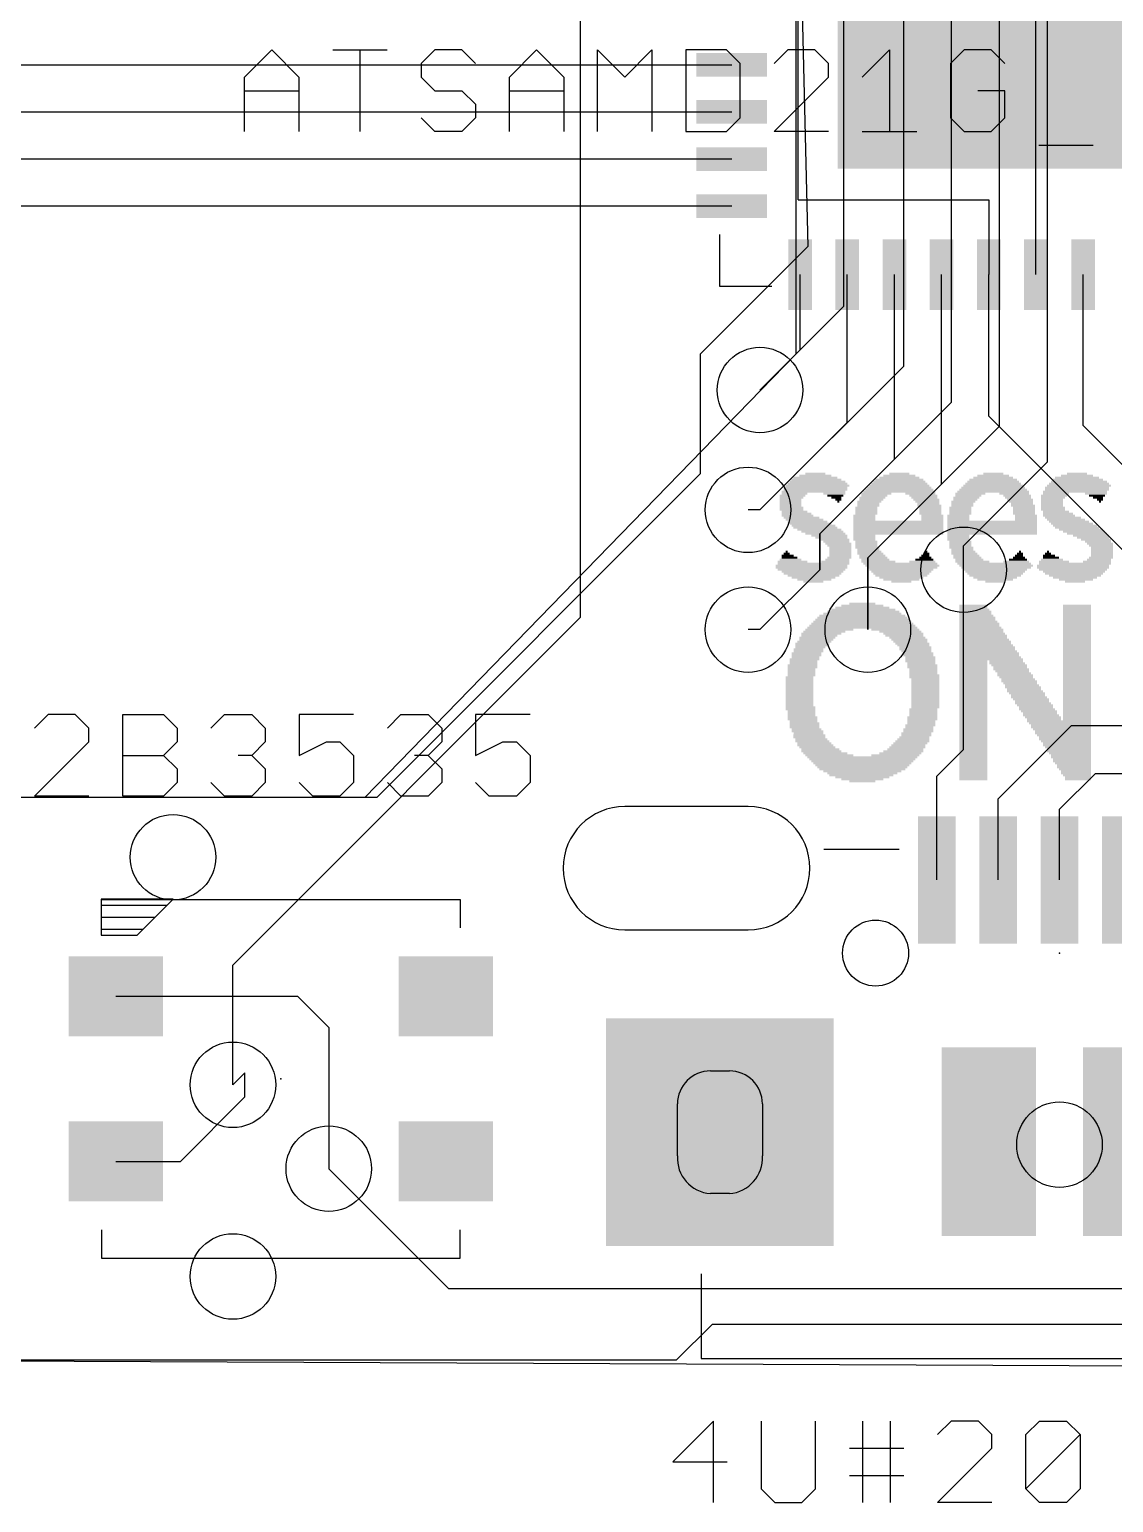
# Model space of a CAD drawing. Extents: x -40.8 to 40.8, y -42.1 to 43.9.
# Drawn here: x -10.92 to 0.57, y -42.15 to -26.53 of the extents above; entities that cross this region are included whole.
import ezdxf

# ---------------------------------------------------------------- set-up
doc = ezdxf.new("R2010")
doc.units = 0
for name, color, linetype in [('1', 22, 'CONTINUOUS'), ('16', 5, 'CONTINUOUS'), ('17', 82, 'CONTINUOUS'), ('18', 82, 'CONTINUOUS'), ('20', 4, 'CONTINUOUS'), ('200', 2, 'CONTINUOUS'), ('21', 2, 'CONTINUOUS'), ('23', 2, 'CONTINUOUS'), ('27', 253, 'CONTINUOUS')]:
    doc.layers.add(name, color=color, linetype=linetype)

# ---------------------------------------------------------------- blocks, each defined once
blk = doc.blocks.new('RECT')
blk.add_solid([(-0.5, -0.5), (0.5, -0.5), (-0.5, 0.5), (0.5, 0.5)])
blk = doc.blocks.new('OFFSETP100')
blk.add_lwpolyline([(0, -0.5), (1, -0.5, 1), (1, 0.5), (0, 0.5, 1)], format="xyb", close=True)
blk = doc.blocks.new('SQUAREP')
blk.add_solid([(-0.5, -0.5), (0.5, -0.5), (-0.5, 0.5), (0.5, 0.5)])
blk = doc.blocks.new('ROUNDV')
blk.add_circle((0, 0), 0.5)

msp = doc.modelspace()

# ---------------------------------------------------------------- linework, layer by layer
at = {"layer": '1'}
for p, q in [((-2.794, -23.495), (-2.667, -28.829)), ((-2.7698, -28.3342), (-2.7698, -25.404)), ((-0.25, -29.129), (-0.25, -26.158)), ((-14.498, -26.904), (-3.475, -26.904)), ((-16.284, -27.404), (-3.475, -27.404)), ((-3.475, -27.904), (-16.347, -27.904)), ((-3.475, -28.404), (-14.2435, -28.404)), ((-2.7698, -28.3342), (-0.75, -28.3342)), ((-0.75, -28.3342), (-0.75, -29.129)), ((-2.667, -28.829), (-3.81, -29.972)), ((-2.75, -29.928), (-2.75, -29.129)), ((-2.25, -30.698), (-2.25, -29.129)), ((-1.75, -31.087), (-1.75, -29.129)), ((-1.25, -31.349), (-1.25, -29.129)), ((-0.75, -30.6306), (-0.75, -29.129)), ((0.25, -30.73), (0.25, -29.129)), ((-3.81, -29.972), (-3.81, -31.242)), ((-3.175, -30.353), (-2.75, -29.928)), ((-2.25, -30.698), (-3.175, -31.623)), ((1.143, -32.5236), (-0.75, -30.6306)), ((2.54, -33.02), (0.25, -30.73)), ((-2.54, -31.877), (-1.75, -31.087)), ((-3.81, -31.242), (-7.239, -34.671)), ((-2.032, -32.131), (-1.25, -31.349)), ((-3.175, -31.623), (-3.302, -31.623)), ((-2.54, -32.258), (-2.54, -31.877)), ((-2.032, -32.893), (-2.032, -32.131)), ((-2.54, -32.258), (-3.175, -32.893)), ((-1.016, -34.163), (-1.016, -32.258)), ((-3.175, -32.893), (-3.302, -32.893)), ((-0.65, -34.686), (0.127, -33.909)), ((0.127, -33.909), (6.35, -33.909)), ((-1.3, -34.447), (-1.016, -34.163)), ((-1.3, -35.204), (-1.3, -34.447)), ((0, -34.798), (0.381, -34.417)), ((0.381, -34.417), (5.207, -34.417)), ((-7.239, -34.671), (-12.954, -34.671)), ((-0.65, -35.547), (-0.65, -34.686)), ((0, -35.547), (0, -34.798)), ((-1.3, -35.547), (-1.3, -35.204)), ((-10.005, -36.7805), (-8.0785, -36.7805)), ((-8.0785, -36.7805), (-7.747, -37.112)), ((-7.747, -37.112), (-7.747, -38.608)), ((-8.636, -37.592), (-8.763, -37.719)), ((-8.636, -37.846), (-8.636, -37.592)), ((-9.3205, -38.5305), (-8.636, -37.846)), ((-10.005, -38.5305), (-9.3205, -38.5305)), ((-12.954, -40.64), (17.526, -40.767))]:
    msp.add_line(p, q, dxfattribs=at)
at = {"layer": '16'}
for p, q in [((-0.127, -31.115), (-0.127, -22.987)), ((-0.635, -30.734), (-0.635, -23.368)), ((-1.143, -30.48), (-1.143, -24.003)), ((-1.651, -30.099), (-1.651, -24.511)), ((-2.286, -29.464), (-2.286, -24.765)), ((-5.08, -25.1303), (-5.08, -32.766)), ((-2.794, -25.781), (-2.794, -29.972)), ((-2.286, -29.464), (-3.175, -30.353)), ((-2.794, -29.972), (-7.366, -34.671)), ((-1.651, -30.099), (-3.175, -31.623)), ((-1.143, -30.48), (-2.54, -31.877)), ((-0.635, -30.734), (-2.032, -32.131)), ((-1.016, -32.004), (-0.127, -31.115)), ((-3.175, -31.623), (-3.302, -31.623)), ((-2.54, -31.877), (-2.54, -32.258)), ((-1.016, -32.258), (-1.016, -32.004)), ((-2.032, -32.131), (-2.032, -32.893)), ((-2.54, -32.258), (-3.175, -32.893)), ((-8.763, -36.449), (-5.08, -32.766)), ((-3.175, -32.893), (-3.302, -32.893)), ((-7.366, -34.671), (-12.954, -34.671)), ((-8.763, -37.719), (-8.763, -36.449)), ((-7.747, -38.608), (-6.477, -39.878)), ((-6.477, -39.878), (1.016, -39.878)), ((-12.954, -40.64), (17.399, -40.767))]:
    msp.add_line(p, q, dxfattribs=at)
at = {"layer": '20'}
for p, q in [((-3.7, -37.572), (-3.5, -37.572)), ((-4.05, -38.472), (-4.05, -37.922)), ((-3.15, -37.922), (-3.15, -38.472)), ((-3.5, -38.872), (-3.7, -38.872)), ((-3.683, -40.259), (-4.064, -40.64)), ((3.683, -40.259), (-3.683, -40.259)), ((-4.064, -40.64), (-16.3469, -40.64))]:
    msp.add_line(p, q, dxfattribs=at)
msp.add_circle((-1.95, -36.322), 0.35, dxfattribs=at)
for centre, radius, start, end in [((-3.7, -37.922), 0.35, 90, 180), ((-3.5, -37.922), 0.35, 0, 90), ((-3.675, -38.497), 0.3758, 176.1859, 266.1859), ((-3.525, -38.497), 0.3758, 273.8141, 3.8141)]:
    msp.add_arc(centre, radius, start, end, dxfattribs=at)
at = {"layer": '21'}
for p, q in [((-3.6, -29.254), (-3.6, -28.704)), ((-3.05, -29.254), (-3.6, -29.254)), ((-2.5, -35.222), (-1.7, -35.222)), ((-10.16, -35.7505), (-10.16, -36.1315)), ((-9.398, -35.7505), (-10.16, -35.7505)), ((-10.155, -36.0555), (-10.155, -35.7555)), ((-10.155, -35.7555), (-6.355, -35.7555)), ((-9.779, -36.1315), (-9.398, -35.7505)), ((-6.355, -35.7555), (-6.355, -36.0555)), ((-10.16, -35.814), (-9.4615, -35.814)), ((-10.16, -35.941), (-9.5885, -35.941)), ((-10.16, -36.068), (-9.7155, -36.068)), ((-10.16, -36.1315), (-9.779, -36.1315)), ((-10.155, -39.2555), (-10.155, -39.5555)), ((-6.355, -39.5555), (-6.355, -39.2555)), ((-10.155, -39.5555), (-6.355, -39.5555)), ((-3.8, -39.722), (-3.8, -40.622)), ((-3.8, -40.622), (3.8, -40.622))]:
    msp.add_line(p, q, dxfattribs=at)
at = {"layer": '23'}
for p in [(0, -36.322), (-8.255, -37.6555)]:
    msp.add_point(p, dxfattribs=at)
at = {"layer": '27'}
for p, q in [((-8.6388, -27.0346), (-8.3507, -26.7465)), ((-8.3507, -26.7465), (-8.0626, -27.0346)), ((-7.7033, -26.7465), (-7.1271, -26.7465)), ((-7.4152, -27.6108), (-7.4152, -26.7465)), ((-6.6237, -26.7465), (-6.7678, -26.8905)), ((-6.3356, -26.7465), (-6.6237, -26.7465)), ((-6.1915, -26.8905), (-6.3356, -26.7465)), ((-5.8322, -27.0346), (-5.5441, -26.7465)), ((-5.5441, -26.7465), (-5.256, -27.0346)), ((-4.8967, -27.6108), (-4.8967, -26.7465)), ((-4.8967, -26.7465), (-4.6086, -27.0346)), ((-4.6086, -27.0346), (-4.3205, -26.7465)), ((-4.3205, -26.7465), (-4.3205, -27.6108)), ((-3.9612, -26.7465), (-3.9612, -27.6108)), ((-3.529, -26.7465), (-3.9612, -26.7465)), ((-3.385, -26.8905), (-3.529, -26.7465)), ((-2.8816, -26.7465), (-3.0257, -26.8905)), ((-2.5935, -26.7465), (-2.8816, -26.7465)), ((-2.4495, -26.8905), (-2.5935, -26.7465)), ((-2.0902, -27.0346), (-1.8021, -26.7465)), ((-1.8021, -26.7465), (-1.8021, -27.6108)), ((-1.0106, -26.7465), (-1.1546, -26.8905)), ((-0.7225, -26.7465), (-1.0106, -26.7465)), ((-0.5784, -26.8905), (-0.7225, -26.7465)), ((-6.7678, -26.8905), (-6.7678, -27.0346)), ((-3.385, -27.4667), (-3.385, -26.8905)), ((-2.4495, -27.0346), (-2.4495, -26.8905)), ((-1.1546, -26.8905), (-1.1546, -27.4667)), ((-8.6388, -27.6108), (-8.6388, -27.0346)), ((-8.0626, -27.0346), (-8.0626, -27.6108)), ((-6.7678, -27.0346), (-6.6237, -27.1786)), ((-5.8322, -27.6108), (-5.8322, -27.0346)), ((-5.256, -27.0346), (-5.256, -27.6108)), ((-3.0257, -27.6108), (-2.4495, -27.0346)), ((-8.6388, -27.1786), (-8.0626, -27.1786)), ((-6.6237, -27.1786), (-6.3356, -27.1786)), ((-6.3356, -27.1786), (-6.1915, -27.3227)), ((-6.1915, -27.3227), (-6.1915, -27.4667)), ((-5.8322, -27.1786), (-5.256, -27.1786)), ((-0.5784, -27.1786), (-0.8665, -27.1786)), ((-0.5784, -27.4667), (-0.5784, -27.1786)), ((-6.6237, -27.6108), (-6.7678, -27.4667)), ((-6.1915, -27.4667), (-6.3356, -27.6108)), ((-3.529, -27.6108), (-3.385, -27.4667)), ((-1.1546, -27.4667), (-1.0106, -27.6108)), ((-0.7225, -27.6108), (-0.5784, -27.4667)), ((-6.3356, -27.6108), (-6.6237, -27.6108)), ((-3.9612, -27.6108), (-3.529, -27.6108)), ((-2.4495, -27.6108), (-3.0257, -27.6108)), ((-2.0902, -27.6108), (-1.5139, -27.6108)), ((-1.0106, -27.6108), (-0.7225, -27.6108)), ((-0.2191, -27.7549), (0.3571, -27.7549)), ((-10.7232, -33.794), (-10.8672, -33.938)), ((-10.435, -33.794), (-10.7232, -33.794)), ((-10.291, -33.938), (-10.435, -33.794)), ((-9.9317, -34.6583), (-9.9317, -33.794)), ((-9.9317, -33.794), (-9.4995, -33.794)), ((-9.4995, -33.794), (-9.3555, -33.938)), ((-8.9962, -33.938), (-8.8521, -33.794)), ((-8.8521, -33.794), (-8.564, -33.794)), ((-8.564, -33.794), (-8.4199, -33.938)), ((-7.4844, -33.794), (-8.0607, -33.794)), ((-8.0607, -33.794), (-8.0607, -34.2261)), ((-7.1251, -33.938), (-6.9811, -33.794)), ((-6.9811, -33.794), (-6.693, -33.794)), ((-6.693, -33.794), (-6.5489, -33.938)), ((-5.6134, -33.794), (-6.1896, -33.794)), ((-6.1896, -33.794), (-6.1896, -34.2261)), ((-10.291, -34.0821), (-10.291, -33.938)), ((-9.3555, -33.938), (-9.3555, -34.0821)), ((-8.4199, -33.938), (-8.4199, -34.0821)), ((-6.5489, -33.938), (-6.5489, -34.0821)), ((-10.8672, -34.6583), (-10.291, -34.0821)), ((-9.3555, -34.0821), (-9.4995, -34.2261)), ((-8.4199, -34.0821), (-8.564, -34.2261)), ((-8.0607, -34.2261), (-7.7725, -34.0821)), ((-7.7725, -34.0821), (-7.6285, -34.0821)), ((-7.6285, -34.0821), (-7.4844, -34.2261)), ((-6.5489, -34.0821), (-6.693, -34.2261)), ((-6.1896, -34.2261), (-5.9015, -34.0821)), ((-5.9015, -34.0821), (-5.7574, -34.0821)), ((-5.7574, -34.0821), (-5.6134, -34.2261)), ((-9.9317, -34.2261), (-9.4995, -34.2261)), ((-9.4995, -34.2261), (-9.3555, -34.3702)), ((-8.564, -34.2261), (-8.7081, -34.2261)), ((-8.564, -34.2261), (-8.4199, -34.3702)), ((-7.4844, -34.2261), (-7.4844, -34.5142)), ((-6.693, -34.2261), (-6.837, -34.2261)), ((-6.693, -34.2261), (-6.5489, -34.3702)), ((-5.6134, -34.2261), (-5.6134, -34.5142)), ((-9.3555, -34.5142), (-9.4995, -34.6583)), ((-9.3555, -34.3702), (-9.3555, -34.5142)), ((-8.8521, -34.6583), (-8.9962, -34.5142)), ((-8.4199, -34.5142), (-8.564, -34.6583)), ((-8.4199, -34.3702), (-8.4199, -34.5142)), ((-7.9166, -34.6583), (-8.0607, -34.5142)), ((-7.4844, -34.5142), (-7.6285, -34.6583)), ((-6.9811, -34.6583), (-7.1251, -34.5142)), ((-6.5489, -34.5142), (-6.693, -34.6583)), ((-6.5489, -34.3702), (-6.5489, -34.5142)), ((-6.0456, -34.6583), (-6.1896, -34.5142)), ((-5.6134, -34.5142), (-5.7574, -34.6583)), ((-10.291, -34.6583), (-10.8672, -34.6583)), ((-9.4995, -34.6583), (-9.9317, -34.6583)), ((-8.564, -34.6583), (-8.8521, -34.6583)), ((-7.6285, -34.6583), (-7.9166, -34.6583)), ((-6.693, -34.6583), (-6.9811, -34.6583)), ((-5.7574, -34.6583), (-6.0456, -34.6583)), ((-3.6666, -41.2835), (-4.0988, -41.7156)), ((-3.6666, -42.1478), (-3.6666, -41.2835)), ((-3.1633, -41.2835), (-3.1633, -42.0037)), ((-2.5871, -42.0037), (-2.5871, -41.2835)), ((-2.0837, -42.1478), (-2.0837, -41.2835)), ((-1.7956, -41.2835), (-1.7956, -42.1478)), ((-1.1482, -41.2835), (-1.2922, -41.4275)), ((-0.8601, -41.2835), (-1.1482, -41.2835)), ((-0.716, -41.4275), (-0.8601, -41.2835)), ((-0.3567, -41.4275), (-0.2127, -41.2835)), ((-0.2127, -41.2835), (0.0754, -41.2835)), ((0.0754, -41.2835), (0.2195, -41.4275)), ((-0.716, -41.5716), (-0.716, -41.4275)), ((-0.3567, -42.0037), (-0.3567, -41.4275)), ((-0.3567, -42.0037), (0.2195, -41.4275)), ((0.2195, -41.4275), (0.2195, -42.0037)), ((-2.2278, -41.5716), (-1.7956, -41.5716)), ((-1.7956, -41.5716), (-1.6515, -41.5716)), ((-1.2922, -42.1478), (-0.716, -41.5716)), ((-4.0988, -41.7156), (-3.5226, -41.7156)), ((-3.1633, -42.0037), (-3.0192, -42.1478)), ((-2.7311, -42.1478), (-2.5871, -42.0037)), ((-2.2278, -41.8597), (-1.6515, -41.8597)), ((-0.2127, -42.1478), (-0.3567, -42.0037)), ((0.2195, -42.0037), (0.0754, -42.1478)), ((-3.0192, -42.1478), (-2.7311, -42.1478)), ((-0.716, -42.1478), (-1.2922, -42.1478)), ((0.0754, -42.1478), (-0.2127, -42.1478))]:
    msp.add_line(p, q, dxfattribs=at)

# ---------------------------------------------------------------- block references
at = {"layer": '1'}
for p, xscale, yscale, rotation in [((0, -25.654), 4.7, 4.7, 270), ((-2.75, -29.129), 0.75, 0.25, 90), ((-2.25, -29.129), 0.75, 0.25, 90), ((-1.75, -29.129), 0.75, 0.25, 90), ((-1.25, -29.129), 0.75, 0.25, 90), ((-0.75, -29.129), 0.75, 0.25, 90), ((-0.25, -29.129), 0.75, 0.25, 90), ((0.25, -29.129), 0.75, 0.25, 90)]:
    msp.add_blockref('RECT', p, dxfattribs=dict(at, xscale=xscale, yscale=yscale, rotation=rotation))
for p, xscale, yscale in [((-3.475, -26.904), 0.75, 0.25), ((-3.475, -27.404), 0.75, 0.25), ((-3.475, -27.904), 0.75, 0.25), ((-3.475, -28.404), 0.75, 0.25), ((-1.3, -35.547), 0.4, 1.35), ((-0.65, -35.547), 0.4, 1.35), ((0, -35.547), 0.4, 1.35), ((0.65, -35.547), 0.4, 1.35)]:
    msp.add_blockref('RECT', p, dxfattribs=dict(at, xscale=xscale, yscale=yscale))
at = {"layer": '1', "rotation": 90}
for p, xscale in [((-10.005, -36.7805), 0.85), ((-6.505, -36.7805), 0.85), ((-0.75, -38.322), 2), ((0.75, -38.322), 2), ((-10.005, -38.5305), 0.85), ((-6.505, -38.5305), 0.85)]:
    msp.add_blockref('RECT', p, dxfattribs=dict(at, xscale=xscale))
at = {"layer": '17'}
for name, p, xscale, yscale, rotation in [('OFFSETP100', (-3.3, -35.422), 1.308, 1.308, 180), ('OFFSETP100', (-3.3, -35.422), 1.308, 1.308, 180), ('SQUAREP', (-3.6, -38.222), 2.413, 2.413, 90), ('SQUAREP', (-3.6, -38.222), 2.413, 2.413, 90)]:
    msp.add_blockref(name, p, dxfattribs=dict(at, xscale=xscale, yscale=yscale, rotation=rotation))
at = {"layer": '18', "xscale": 0.9064, "yscale": 0.9064}
for p in [(-3.175, -30.353), (-3.175, -30.353), (-3.302, -31.623), (-3.302, -31.623), (-1.016, -32.258), (-1.016, -32.258), (-3.302, -32.893), (-3.302, -32.893), (-2.032, -32.893), (-2.032, -32.893), (-9.398, -35.306), (-9.398, -35.306), (-8.763, -37.719), (-8.763, -37.719), (0, -38.354), (0, -38.354), (-7.747, -38.608), (-7.747, -38.608), (-8.763, -39.751), (-8.763, -39.751)]:
    msp.add_blockref('ROUNDV', p, dxfattribs=at)
at = {"layer": '200', "yscale": 0.0212}
for p, xscale in [((-2.587, -31.2405), 0.2117), ((-1.6978, -31.2405), 0.2117), ((-0.7027, -31.2405), 0.2117), ((0.1864, -31.2405), 0.2117), ((-2.5869, -31.3887), 0.6774), ((-2.5657, -31.3675), 0.6775), ((-2.5657, -31.3464), 0.6351), ((-2.5657, -31.3252), 0.5927), ((-2.5764, -31.304), 0.5293), ((-2.587, -31.2829), 0.4657), ((-2.587, -31.2617), 0.3387), ((-1.6978, -31.3887), 0.6774), ((-1.6978, -31.3675), 0.6351), ((-1.6978, -31.3464), 0.5928), ((-1.6978, -31.3252), 0.5504), ((-1.6978, -31.304), 0.5081), ((-1.6978, -31.2829), 0.4234), ((-1.6978, -31.2617), 0.3387), ((-0.7028, -31.3887), 0.6774), ((-0.7027, -31.3675), 0.6351), ((-0.7028, -31.3464), 0.5928), ((-0.7028, -31.3252), 0.5504), ((-0.7028, -31.304), 0.508), ((-0.7028, -31.2829), 0.4234), ((-0.7028, -31.2617), 0.3388), ((0.1864, -31.3887), 0.6775), ((0.2075, -31.3675), 0.6774), ((0.2076, -31.3464), 0.6351), ((0.2075, -31.3252), 0.5928), ((0.197, -31.304), 0.5293), ((0.1864, -31.2829), 0.4657), ((0.1864, -31.2617), 0.3387), ((-2.841, -31.4946), 0.2541), ((-2.8304, -31.4734), 0.2752), ((-2.8516, -31.5157), 0.2329), ((-2.8516, -31.5369), 0.2329), ((-2.8516, -31.5581), 0.2329), ((-2.6081, -31.431), 0.6774), ((-2.8092, -31.4522), 0.2752), ((-2.5869, -31.4099), 0.6774), ((-2.3858, -31.4522), 0.2328), ((-2.3752, -31.4734), 0.1694), ((-2.3647, -31.4946), 0.1059), ((-2.3435, -31.5157), 0.0635), ((-2.3435, -31.5369), 0.0212), ((-2.0154, -31.5369), 0.2541), ((-2.0259, -31.5581), 0.2329), ((-1.9836, -31.4946), 0.2752), ((-1.9942, -31.5157), 0.2541), ((-1.9413, -31.4522), 0.3175), ((-1.9624, -31.4734), 0.2752), ((-1.6978, -31.431), 0.7621), ((-1.6978, -31.4099), 0.7198), ((-1.4755, -31.4522), 0.3176), ((-1.4438, -31.4734), 0.2963), ((-1.4332, -31.4946), 0.2752), ((-1.412, -31.5157), 0.2752), ((-1.4014, -31.5369), 0.254), ((-1.3909, -31.5581), 0.2329), ((-1.0204, -31.5369), 0.2541), ((-1.031, -31.5581), 0.2329), ((-0.9886, -31.4946), 0.2752), ((-0.9992, -31.5157), 0.254), ((-0.9463, -31.4522), 0.3175), ((-0.9674, -31.4734), 0.2752), ((-0.7028, -31.431), 0.7622), ((-0.7028, -31.4099), 0.7198), ((-0.4805, -31.4522), 0.3176), ((-0.4488, -31.4734), 0.2963), ((-0.4382, -31.4946), 0.2752), ((-0.417, -31.5157), 0.2752), ((-0.4064, -31.5369), 0.254), ((-0.3959, -31.5581), 0.2329), ((-0.0571, -31.4734), 0.2752), ((-0.0677, -31.4946), 0.254), ((-0.0783, -31.5157), 0.2329), ((-0.0783, -31.5369), 0.2329), ((-0.0783, -31.5581), 0.2329), ((0.1652, -31.431), 0.6774), ((-0.0359, -31.4522), 0.2752), ((0.1864, -31.4099), 0.6775), ((0.3875, -31.4522), 0.2329), ((0.3981, -31.4734), 0.1693), ((0.4087, -31.4946), 0.1059), ((0.4298, -31.5157), 0.0636), ((0.4298, -31.5369), 0.0212), ((-2.841, -31.6004), 0.2541), ((-2.841, -31.6216), 0.2541), ((-2.8516, -31.5792), 0.2329), ((-2.8092, -31.6427), 0.2752), ((-2.7881, -31.6639), 0.3175), ((-2.7774, -31.6851), 0.3387), ((-2.7351, -31.7063), 0.381), ((-2.0682, -31.6851), 0.2329), ((-2.0682, -31.7063), 0.2329), ((-2.0471, -31.6004), 0.2328), ((-2.0471, -31.6216), 0.2328), ((-2.0471, -31.6427), 0.2328), ((-2.0471, -31.6639), 0.2328), ((-2.0259, -31.5792), 0.2329), ((-1.3802, -31.5792), 0.2541), ((-1.3697, -31.6004), 0.2329), ((-1.3697, -31.6216), 0.2329), ((-1.3697, -31.6427), 0.2329), ((-1.3697, -31.6639), 0.2329), ((-1.3485, -31.6851), 0.2329), ((-1.3485, -31.7063), 0.2329), ((-1.0733, -31.6851), 0.2329), ((-1.0733, -31.7063), 0.2329), ((-1.0521, -31.6004), 0.2328), ((-1.0521, -31.6216), 0.2328), ((-1.0521, -31.6427), 0.2328), ((-1.0521, -31.6639), 0.2328), ((-1.031, -31.5792), 0.2329), ((-0.3853, -31.5792), 0.2541), ((-0.3747, -31.6004), 0.2329), ((-0.3747, -31.6216), 0.2329), ((-0.3747, -31.6427), 0.2329), ((-0.3747, -31.6639), 0.2329), ((-0.3535, -31.6851), 0.2328), ((-0.3535, -31.7063), 0.2328), ((-0.0783, -31.5792), 0.2329), ((-0.0677, -31.6004), 0.254), ((-0.0677, -31.6216), 0.254), ((-0.0148, -31.6639), 0.3175), ((-0.0042, -31.6851), 0.3387), ((-0.0359, -31.6427), 0.2752), ((0.0382, -31.7063), 0.3811), ((-2.7033, -31.7274), 0.4023), ((-2.6716, -31.7486), 0.4234), ((-2.6399, -31.7698), 0.4445), ((-2.6081, -31.7909), 0.4658), ((-2.587, -31.8121), 0.4657), ((-2.5446, -31.8333), 0.4658), ((-2.5128, -31.8544), 0.4446), ((-1.7084, -31.7486), 0.9527), ((-1.7084, -31.7698), 0.9527), ((-1.7084, -31.7909), 0.9527), ((-1.7084, -31.8121), 0.9527), ((-1.7084, -31.8333), 0.9527), ((-1.7084, -31.8544), 0.9527), ((-2.0682, -31.7274), 0.2329), ((-1.3485, -31.7274), 0.2329), ((-1.0733, -31.7274), 0.2329), ((-0.7134, -31.7486), 0.9526), ((-0.7134, -31.7698), 0.9526), ((-0.7134, -31.7909), 0.9526), ((-0.7134, -31.8121), 0.9526), ((-0.7134, -31.8333), 0.9526), ((-0.7134, -31.8544), 0.9526), ((-0.3535, -31.7274), 0.2328), ((0.0699, -31.7274), 0.4022), ((0.1017, -31.7486), 0.4234), ((0.1334, -31.7698), 0.4446), ((0.1652, -31.7909), 0.4657), ((0.1864, -31.8121), 0.4657), ((0.2287, -31.8333), 0.4658), ((0.2605, -31.8544), 0.4445), ((-2.4811, -31.8756), 0.4234), ((-2.4388, -31.8968), 0.3811), ((-2.4176, -31.918), 0.3387), ((-2.3858, -31.9391), 0.3176), ((-2.3646, -31.9603), 0.2752), ((-2.3435, -31.9815), 0.2752), ((-2.3329, -32.0026), 0.254), ((-2.3223, -32.0238), 0.2328), ((-1.7084, -31.8756), 0.9527), ((-2.0682, -31.8968), 0.2329), ((-2.0682, -31.918), 0.2329), ((-2.0682, -31.9391), 0.2329), ((-2.0471, -31.9603), 0.2328), ((-2.0471, -31.9815), 0.2328), ((-2.0471, -32.0026), 0.2328), ((-2.0365, -32.0238), 0.254), ((-0.7134, -31.8756), 0.9526), ((-1.0733, -31.8968), 0.2329), ((-1.0733, -31.918), 0.2329), ((-1.0733, -31.9391), 0.2329), ((-1.0521, -31.9603), 0.2328), ((-1.0521, -31.9815), 0.2328), ((-1.0521, -32.0026), 0.2328), ((-1.0415, -32.0238), 0.254), ((0.2922, -31.8756), 0.4234), ((0.3346, -31.8968), 0.3811), ((0.3557, -31.918), 0.3388), ((0.3875, -31.9391), 0.3175), ((0.4086, -31.9603), 0.2752), ((0.4298, -31.9815), 0.2752), ((0.4404, -32.0026), 0.254), ((0.451, -32.0238), 0.2329), ((-2.8304, -32.172), 0.3176), ((-2.8516, -32.1508), 0.2329), ((-2.8833, -32.1085), 0.127), ((-2.8622, -32.1297), 0.1693), ((-2.8939, -32.0873), 0.0635), ((-2.8939, -32.0661), 0.0212), ((-2.3752, -32.172), 0.2964), ((-2.354, -32.1508), 0.2541), ((-2.3329, -32.1297), 0.254), ((-2.3223, -32.045), 0.2328), ((-2.3223, -32.0661), 0.2328), ((-2.3223, -32.0873), 0.2328), ((-2.3223, -32.1085), 0.2328), ((-2.0154, -32.0661), 0.2541), ((-2.0048, -32.0873), 0.2753), ((-2.0259, -32.045), 0.2329), ((-1.9836, -32.1085), 0.2752), ((-1.973, -32.1297), 0.2964), ((-1.9518, -32.1508), 0.2964), ((-1.9201, -32.172), 0.3599), ((-1.4543, -32.172), 0.2752), ((-1.4332, -32.1508), 0.1905), ((-1.4226, -32.1297), 0.127), ((-1.4225, -32.1085), 0.0847), ((-1.412, -32.0873), 0.0635), ((-1.412, -32.0661), 0.0212), ((-1.0204, -32.0661), 0.2541), ((-1.031, -32.045), 0.2329), ((-1.0098, -32.0873), 0.2752), ((-0.9886, -32.1085), 0.2752), ((-0.978, -32.1297), 0.2964), ((-0.9251, -32.172), 0.3599), ((-0.9568, -32.1508), 0.2964), ((-0.4593, -32.172), 0.2752), ((-0.4382, -32.1508), 0.1905), ((-0.4276, -32.1297), 0.127), ((-0.4276, -32.1085), 0.0847), ((-0.417, -32.0873), 0.0636), ((-0.417, -32.0661), 0.0212), ((-0.0571, -32.172), 0.3176), ((-0.0783, -32.1508), 0.2329), ((-0.11, -32.1085), 0.127), ((-0.0888, -32.1297), 0.1693), ((-0.1207, -32.0873), 0.0635), ((-0.1206, -32.0661), 0.0212), ((0.3981, -32.172), 0.2963), ((0.4192, -32.1508), 0.254), ((0.4404, -32.1297), 0.254), ((0.451, -32.045), 0.2329), ((0.451, -32.0661), 0.2329), ((0.451, -32.0873), 0.2329), ((0.451, -32.1085), 0.2329), ((-2.6293, -32.2143), 0.7621), ((-2.6293, -32.2355), 0.7621), ((-2.6081, -32.1932), 0.7622), ((-2.6293, -32.2567), 0.7198), ((-2.6187, -32.2778), 0.6563), ((-2.6187, -32.299), 0.6139), ((-2.6081, -32.3202), 0.5504), ((-1.6872, -32.1932), 0.7832), ((-1.6661, -32.2143), 0.7833), ((-1.6661, -32.2355), 0.7409), ((-1.6766, -32.2567), 0.6774), ((-1.6766, -32.2778), 0.6351), ((-1.6766, -32.299), 0.5928), ((-1.6766, -32.3202), 0.5504), ((-0.6923, -32.1932), 0.7833), ((-0.6711, -32.2143), 0.7833), ((-0.6711, -32.2355), 0.7409), ((-0.6816, -32.2567), 0.6774), ((-0.6816, -32.2778), 0.6351), ((-0.6816, -32.299), 0.5928), ((-0.6816, -32.3202), 0.5504), ((0.144, -32.2143), 0.7622), ((0.144, -32.2355), 0.7622), ((0.144, -32.2567), 0.7198), ((0.1652, -32.1932), 0.7621), ((0.1546, -32.2778), 0.6562), ((0.1546, -32.299), 0.614), ((0.1652, -32.3202), 0.5504), ((-2.6081, -32.3414), 0.4658), ((-2.5976, -32.3625), 0.3599), ((-2.608, -32.3837), 0.2117), ((-1.6766, -32.3414), 0.4658), ((-1.6766, -32.3625), 0.381), ((-1.6766, -32.3837), 0.2117), ((-0.6816, -32.3414), 0.4657), ((-0.6816, -32.3625), 0.3811), ((-0.6816, -32.3837), 0.2117), ((0.1652, -32.3414), 0.4657), ((0.1758, -32.3625), 0.3599), ((0.1652, -32.3837), 0.2117), ((-2.0894, -32.6377), 0.4446), ((-2.0894, -32.6166), 0.2752), ((-0.9145, -32.6377), 0.2964), ((0.1864, -32.6377), 0.2963), ((-2.0895, -32.8071), 1.0373), ((-2.0894, -32.7859), 0.995), ((-2.0895, -32.7648), 0.9527), ((-2.0895, -32.7436), 0.9103), ((-2.0894, -32.7224), 0.8256), ((-2.0789, -32.7012), 0.7621), ((-2.0789, -32.6801), 0.6775), ((-2.0894, -32.6589), 0.5716), ((-0.8828, -32.7436), 0.3599), ((-0.9145, -32.6589), 0.2964), ((-0.9039, -32.6801), 0.3176), ((-0.8934, -32.7012), 0.3387), ((-0.8934, -32.7224), 0.3387), ((-0.8722, -32.7648), 0.3811), ((-0.8722, -32.7859), 0.3811), ((-0.8616, -32.8071), 0.4022), ((0.1864, -32.6589), 0.2963), ((0.1864, -32.6801), 0.2963), ((0.1864, -32.7012), 0.2963), ((0.1864, -32.7224), 0.2963), ((0.1864, -32.7436), 0.2963), ((0.1864, -32.7648), 0.2963), ((0.1864, -32.7859), 0.2963), ((0.1864, -32.8071), 0.2963), ((-2.5234, -32.9341), 0.4234), ((-2.5446, -32.9553), 0.381), ((-2.4916, -32.9129), 0.4445), ((-2.4388, -32.8918), 0.5081), ((-2.0895, -32.8706), 1.1643), ((-2.0894, -32.8494), 1.122), ((-2.0895, -32.8283), 1.0797), ((-1.7402, -32.8918), 0.5081), ((-1.6872, -32.9129), 0.4446), ((-1.6554, -32.9341), 0.4234), ((-1.6449, -32.9553), 0.4023), ((-0.8193, -32.9341), 0.4869), ((-0.851, -32.8283), 0.4234), ((-0.851, -32.8494), 0.4234), ((-0.8404, -32.8706), 0.4446), ((-0.8298, -32.8918), 0.4658), ((-0.8298, -32.9129), 0.4658), ((-0.8087, -32.9553), 0.5081), ((0.1864, -32.8283), 0.2963), ((0.1864, -32.8494), 0.2963), ((0.1864, -32.8706), 0.2963), ((0.1864, -32.8918), 0.2963), ((0.1864, -32.9129), 0.2963), ((0.1864, -32.9341), 0.2963), ((0.1864, -32.9553), 0.2963), ((-2.661, -33.1035), 0.3176), ((-2.6293, -33.0611), 0.3387), ((-2.6187, -33.04), 0.3599), ((-2.6399, -33.0823), 0.3175), ((-2.5976, -33.0188), 0.3599), ((-2.5657, -32.9765), 0.3811), ((-2.5764, -32.9976), 0.3599), ((-1.6131, -32.9765), 0.381), ((-1.5919, -32.9976), 0.3811), ((-1.5814, -33.0188), 0.3599), ((-1.5602, -33.04), 0.3599), ((-1.5496, -33.0611), 0.3388), ((-1.5285, -33.0823), 0.3387), ((-1.5285, -33.1035), 0.3387), ((-0.7981, -32.9976), 0.5293), ((-0.8087, -32.9765), 0.5081), ((-0.7875, -33.0188), 0.5504), ((-0.7875, -33.04), 0.5504), ((-0.7769, -33.0611), 0.5716), ((-0.7663, -33.0823), 0.5928), ((-0.7663, -33.1035), 0.5928), ((0.1864, -32.9765), 0.2963), ((0.1864, -32.9976), 0.2963), ((0.1864, -33.0188), 0.2963), ((0.1864, -33.04), 0.2963), ((0.1864, -33.0611), 0.2963), ((0.1864, -33.0823), 0.2963), ((0.1864, -33.1035), 0.2963), ((-2.7246, -33.2728), 0.3175), ((-2.714, -33.2305), 0.2963), ((-2.714, -33.2517), 0.2963), ((-2.7033, -33.2093), 0.3175), ((-2.6822, -33.1458), 0.3176), ((-2.6822, -33.167), 0.3176), ((-2.6928, -33.1882), 0.2964), ((-2.661, -33.1246), 0.3176), ((-1.5179, -33.1246), 0.3175), ((-1.4967, -33.1458), 0.3175), ((-1.4967, -33.167), 0.3175), ((-1.4755, -33.1882), 0.3176), ((-1.4755, -33.2093), 0.3176), ((-1.4755, -33.2305), 0.3176), ((-1.4649, -33.2517), 0.2964), ((-1.4544, -33.2728), 0.3175), ((-0.7558, -33.1246), 0.6139), ((-0.7346, -33.1882), 0.6563), ((-0.7452, -33.1458), 0.6351), ((-0.7452, -33.167), 0.6351), ((-0.7239, -33.2093), 0.6775), ((-0.9145, -33.2305), 0.2964), ((-0.9145, -33.2517), 0.2964), ((-0.9145, -33.2728), 0.2964), ((-0.5652, -33.2305), 0.3599), ((-0.5546, -33.2517), 0.381), ((-0.5334, -33.2728), 0.3811), ((0.1864, -33.1246), 0.2963), ((0.1864, -33.1458), 0.2963), ((0.1864, -33.167), 0.2963), ((0.1864, -33.1882), 0.2963), ((0.1864, -33.2093), 0.2963), ((0.1864, -33.2305), 0.2963), ((0.1864, -33.2517), 0.2963), ((0.1864, -33.2728), 0.2963), ((-2.7563, -33.3999), 0.2964), ((-2.7563, -33.421), 0.2964), ((-2.7246, -33.294), 0.3175), ((-2.7351, -33.3152), 0.2964), ((-2.7351, -33.3363), 0.2964), ((-2.7351, -33.3575), 0.2964), ((-2.7351, -33.3787), 0.2964), ((-1.4544, -33.294), 0.3175), ((-1.4438, -33.3152), 0.2963), ((-1.4438, -33.3363), 0.2963), ((-1.4438, -33.3575), 0.2963), ((-1.4332, -33.3787), 0.3175), ((-1.4332, -33.3999), 0.3175), ((-1.4226, -33.421), 0.2964), ((-0.9145, -33.294), 0.2964), ((-0.9145, -33.3152), 0.2964), ((-0.9145, -33.3363), 0.2964), ((-0.9145, -33.3575), 0.2964), ((-0.9145, -33.3787), 0.2964), ((-0.9145, -33.3999), 0.2964), ((-0.9145, -33.421), 0.2964), ((-0.5229, -33.294), 0.3599), ((-0.5122, -33.3152), 0.3811), ((-0.5017, -33.3363), 0.3599), ((-0.4806, -33.3575), 0.3599), ((-0.47, -33.3787), 0.3811), ((-0.4594, -33.3999), 0.3599), ((-0.4382, -33.421), 0.3599), ((0.1864, -33.294), 0.2963), ((0.1864, -33.3152), 0.2963), ((0.1864, -33.3363), 0.2963), ((0.1864, -33.3575), 0.2963), ((0.1864, -33.3787), 0.2963), ((0.1864, -33.3999), 0.2963), ((0.1864, -33.421), 0.2963), ((-2.7563, -33.4422), 0.2964), ((-2.7563, -33.4634), 0.2964), ((-2.7563, -33.4845), 0.2964), ((-2.7563, -33.5057), 0.2964), ((-2.7563, -33.5269), 0.2964), ((-2.7563, -33.548), 0.2964), ((-2.7563, -33.5692), 0.2964), ((-1.4226, -33.4422), 0.2964), ((-1.4226, -33.4634), 0.2964), ((-1.4226, -33.4845), 0.2964), ((-1.4226, -33.5057), 0.2964), ((-1.4226, -33.5269), 0.2964), ((-1.4226, -33.548), 0.2964), ((-1.4226, -33.5692), 0.2964), ((-0.9145, -33.4422), 0.2964), ((-0.9145, -33.4634), 0.2964), ((-0.9145, -33.4845), 0.2964), ((-0.9145, -33.5057), 0.2964), ((-0.9145, -33.5269), 0.2964), ((-0.9145, -33.548), 0.2964), ((-0.9145, -33.5692), 0.2964), ((-0.4276, -33.4422), 0.381), ((-0.417, -33.4634), 0.3598), ((-0.3959, -33.4845), 0.3599), ((-0.3853, -33.5057), 0.3811), ((-0.3747, -33.5269), 0.3599), ((-0.3641, -33.548), 0.3811), ((-0.3429, -33.5692), 0.381), ((0.1864, -33.4422), 0.2963), ((0.1864, -33.4634), 0.2963), ((0.1864, -33.4845), 0.2963), ((0.1864, -33.5057), 0.2963), ((0.1864, -33.5269), 0.2963), ((0.1864, -33.548), 0.2963), ((0.1864, -33.5692), 0.2963), ((-2.7563, -33.5904), 0.2964), ((-2.7563, -33.6116), 0.2964), ((-2.7563, -33.6327), 0.2964), ((-2.7563, -33.6539), 0.2964), ((-2.7563, -33.6751), 0.2964), ((-2.7563, -33.6962), 0.2964), ((-2.7457, -33.7174), 0.3176), ((-2.7457, -33.7386), 0.3176), ((-1.4438, -33.7386), 0.2963), ((-1.4226, -33.5904), 0.2964), ((-1.4226, -33.6116), 0.2964), ((-1.4226, -33.6327), 0.2964), ((-1.4226, -33.6539), 0.2964), ((-1.4226, -33.6751), 0.2964), ((-1.4226, -33.6962), 0.2964), ((-1.4226, -33.7174), 0.2964), ((-0.9145, -33.5904), 0.2964), ((-0.9145, -33.6116), 0.2964), ((-0.9145, -33.6327), 0.2964), ((-0.9145, -33.6539), 0.2964), ((-0.9145, -33.6751), 0.2964), ((-0.9145, -33.6962), 0.2964), ((-0.9145, -33.7174), 0.2964), ((-0.9145, -33.7386), 0.2964), ((-0.3324, -33.5904), 0.3599), ((-0.3218, -33.6116), 0.3811), ((-0.3006, -33.6327), 0.3811), ((-0.29, -33.6539), 0.3599), ((-0.2794, -33.6751), 0.381), ((-0.2583, -33.6962), 0.3811), ((-0.2477, -33.7174), 0.3599), ((-0.2371, -33.7386), 0.3811), ((0.1864, -33.5904), 0.2963), ((0.1864, -33.6116), 0.2963), ((0.1864, -33.6327), 0.2963), ((0.1864, -33.6539), 0.2963), ((0.1864, -33.6751), 0.2963), ((0.1864, -33.6962), 0.2963), ((0.1864, -33.7174), 0.2963), ((0.1864, -33.7386), 0.2963), ((-2.7246, -33.8233), 0.3175), ((-2.7246, -33.8444), 0.3175), ((-2.7351, -33.7597), 0.2964), ((-2.7351, -33.7809), 0.2964), ((-2.7351, -33.8021), 0.2964), ((-2.714, -33.8656), 0.2963), ((-2.7033, -33.8868), 0.3175), ((-1.4544, -33.8233), 0.3175), ((-1.4544, -33.8444), 0.3175), ((-1.4649, -33.8656), 0.2964), ((-1.4649, -33.8868), 0.2964), ((-1.4438, -33.7597), 0.2963), ((-1.4438, -33.7809), 0.2963), ((-1.4438, -33.8021), 0.2963), ((-0.9145, -33.7597), 0.2964), ((-0.9145, -33.7809), 0.2964), ((-0.9145, -33.8021), 0.2964), ((-0.9145, -33.8233), 0.2964), ((-0.9145, -33.8444), 0.2964), ((-0.9145, -33.8656), 0.2964), ((-0.9145, -33.8868), 0.2964), ((-0.2159, -33.7597), 0.381), ((-0.2053, -33.7809), 0.3598), ((-0.1947, -33.8021), 0.381), ((-0.1736, -33.8233), 0.3811), ((-0.163, -33.8444), 0.3599), ((-0.0042, -33.8656), 0.6774), ((0.0064, -33.8868), 0.6562), ((0.1864, -33.7597), 0.2963), ((0.1864, -33.7809), 0.2963), ((0.1864, -33.8021), 0.2963), ((0.1864, -33.8233), 0.2963), ((0.1864, -33.8444), 0.2963), ((-2.7033, -33.9079), 0.3175), ((-2.7033, -33.9291), 0.3175), ((-2.6822, -33.9503), 0.3176), ((-2.6716, -33.9714), 0.3388), ((-2.6505, -34.0138), 0.3387), ((-2.6505, -34.035), 0.3387), ((-2.661, -33.9926), 0.3176), ((-2.6293, -34.0561), 0.3387), ((-1.5496, -34.0561), 0.3388), ((-1.539, -34.035), 0.3176), ((-1.5179, -33.9926), 0.3175), ((-1.5179, -34.0138), 0.3175), ((-1.4967, -33.9503), 0.3175), ((-1.4967, -33.9714), 0.3175), ((-1.4755, -33.9079), 0.3176), ((-1.4861, -33.9291), 0.2964), ((-0.9145, -33.9079), 0.2964), ((-0.9145, -33.9291), 0.2964), ((-0.9145, -33.9503), 0.2964), ((-0.9145, -33.9714), 0.2964), ((-0.9145, -33.9926), 0.2964), ((-0.9145, -34.0138), 0.2964), ((-0.9145, -34.035), 0.2964), ((-0.9145, -34.0561), 0.2964), ((0.0169, -33.9079), 0.6351), ((0.0169, -33.9291), 0.6351), ((0.0276, -33.9503), 0.6139), ((0.0382, -33.9714), 0.5927), ((0.0382, -33.9926), 0.5927), ((0.0487, -34.0138), 0.5716), ((0.0593, -34.035), 0.5504), ((0.0593, -34.0561), 0.5504), ((-2.6187, -34.0773), 0.3599), ((-2.587, -34.1196), 0.3811), ((-2.5976, -34.0985), 0.3599), ((-2.5657, -34.1408), 0.3811), ((-2.534, -34.162), 0.4022), ((-2.5234, -34.1831), 0.4234), ((-2.4811, -34.2043), 0.4657), ((-1.6872, -34.2043), 0.4446), ((-1.6554, -34.1831), 0.4234), ((-1.6342, -34.162), 0.3811), ((-1.6131, -34.1408), 0.381), ((-1.6026, -34.1196), 0.3599), ((-1.5814, -34.0985), 0.3599), ((-1.5602, -34.0773), 0.3599), ((-0.9145, -34.0773), 0.2964), ((-0.9145, -34.0985), 0.2964), ((-0.9145, -34.1196), 0.2964), ((-0.9145, -34.1408), 0.2964), ((-0.9145, -34.162), 0.2964), ((-0.9145, -34.1831), 0.2964), ((-0.9145, -34.2043), 0.2964), ((0.0699, -34.0773), 0.5292), ((0.0805, -34.0985), 0.508), ((0.0805, -34.1196), 0.508), ((0.0911, -34.1408), 0.4869), ((0.1017, -34.162), 0.4657), ((0.1017, -34.1831), 0.4657), ((0.1123, -34.2043), 0.4445), ((-2.4388, -34.2255), 0.5081), ((-2.0895, -34.2467), 1.1643), ((-2.0894, -34.2678), 1.122), ((-2.0895, -34.289), 1.0797), ((-2.0895, -34.3102), 1.0373), ((-2.0894, -34.3313), 0.995), ((-2.0895, -34.3525), 0.9527), ((-1.7402, -34.2255), 0.5081), ((-0.9145, -34.2255), 0.2964), ((-0.9145, -34.2467), 0.2964), ((-0.9145, -34.2678), 0.2964), ((-0.9145, -34.289), 0.2964), ((-0.9145, -34.3102), 0.2964), ((-0.9145, -34.3313), 0.2964), ((-0.9145, -34.3525), 0.2964), ((0.1228, -34.2255), 0.4234), ((0.1228, -34.2467), 0.4234), ((0.1334, -34.2678), 0.4022), ((0.1334, -34.289), 0.4022), ((0.144, -34.3102), 0.381), ((0.1546, -34.3313), 0.3599), ((0.1546, -34.3525), 0.3599), ((-2.0895, -34.3737), 0.9103), ((-2.0894, -34.3948), 0.8256), ((-2.0895, -34.416), 0.7409), ((-2.1, -34.4372), 0.6774), ((-2.0894, -34.4584), 0.5716), ((-2.0894, -34.4795), 0.4446), ((-2.0894, -34.5007), 0.2752), ((-0.9145, -34.3737), 0.2964), ((-0.9145, -34.3948), 0.2964), ((-0.9145, -34.416), 0.2964), ((-0.9145, -34.4372), 0.2964), ((-0.9145, -34.4584), 0.2964), ((-0.9145, -34.4795), 0.2964), ((0.1652, -34.3737), 0.3387), ((0.1758, -34.3948), 0.3175), ((0.1758, -34.416), 0.3175), ((0.1864, -34.4372), 0.2963), ((0.1969, -34.4584), 0.2752), ((0.1969, -34.4795), 0.2752)]:
    msp.add_blockref('RECT', p, dxfattribs=dict(at, xscale=xscale))

doc.saveas('drawing.dxf')
